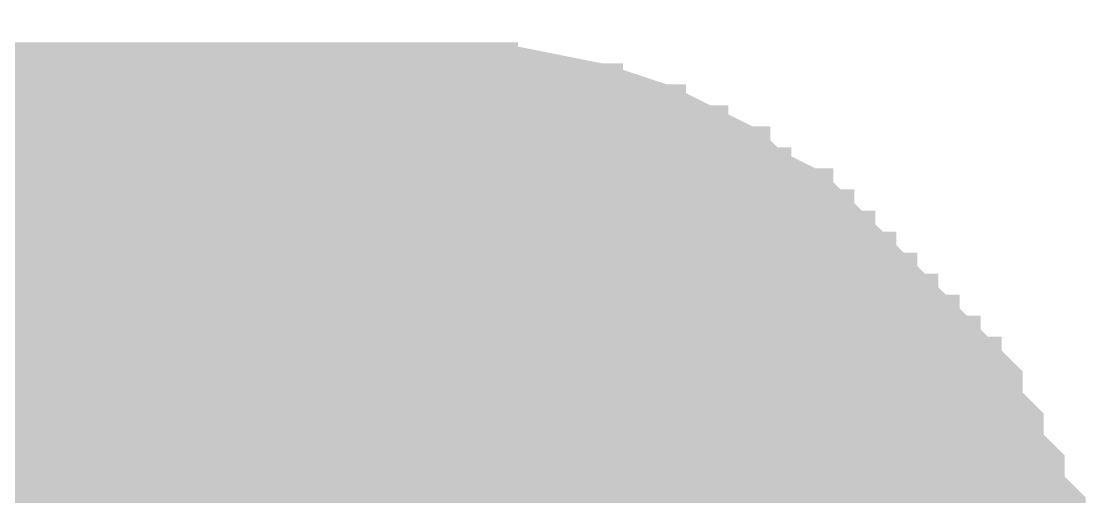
# Model space of a CAD drawing. Extents: x -0.1 to 65.1, y -1.2 to 30.1.
# Drawn here: x 34.791 to 35.369, y 6.774 to 7.033 of the extents above; entities that cross this region are included whole.
import ezdxf

# ---------------------------------------------------------------- set-up
doc = ezdxf.new("R2010")
doc.units = 0
doc.header["$MEASUREMENT"] = 0
doc.layers.get('0').update_dxf_attribs({"linetype": 'CONTINUOUS'})
doc.layers.add('2D_LINE_126', color=7, linetype='CONTINUOUS')

# ---------------------------------------------------------------- blocks, each defined once
blk = doc.blocks.new('SMOOTH_0$0254')
at = {"const_width": 0.0127}
blk.add_lwpolyline([(-0.00635, 0, 1), (0.00635, 0, 1)], format="xyb", close=True, dxfattribs=at)
blk = doc.blocks.new('DRAWING_63')
at = {"layer": '2D_LINE_126', "const_width": 0.0254}
for points in [[(4.43484, -0.74295), (4.43484, -0.73152), (4.43484, -0.72009), (4.43484, -0.70866), (4.43484, -0.69723), (4.43484, -0.6858), (4.43484, -0.67437), (4.43484, -0.66294), (4.43484, -0.65151), (4.43484, -0.64008), (4.43484, -0.62865), (4.43484, -0.61722), (4.43484, -0.60579), (4.43484, -0.59436), (4.43484, -0.58293), (4.43484, -0.5715), (4.43484, -0.56007), (4.43484, -0.54864), (4.43484, -0.53721), (4.43484, -0.52578), (4.43484, -0.51435), (4.43484, -0.50292), (4.43484, -0.49149), (4.43484, -0.48006)], [(4.44627, -0.74295), (4.44627, -0.73152), (4.44627, -0.72009), (4.44627, -0.70866), (4.44627, -0.69723), (4.44627, -0.6858), (4.44627, -0.67437), (4.44627, -0.66294), (4.44627, -0.65151), (4.44627, -0.64008), (4.44627, -0.62865), (4.44627, -0.61722), (4.44627, -0.60579), (4.44627, -0.59436), (4.44627, -0.58293), (4.44627, -0.5715), (4.44627, -0.56007), (4.44627, -0.54864), (4.44627, -0.53721), (4.44627, -0.52578), (4.44627, -0.51435), (4.44627, -0.50292), (4.44627, -0.49149), (4.44627, -0.48006)], [(4.4577, -0.74295), (4.4577, -0.73152), (4.4577, -0.72009), (4.4577, -0.70866), (4.4577, -0.69723), (4.4577, -0.6858), (4.4577, -0.67437), (4.4577, -0.66294), (4.4577, -0.65151), (4.4577, -0.64008), (4.4577, -0.62865), (4.4577, -0.61722), (4.4577, -0.60579), (4.4577, -0.59436), (4.4577, -0.58293), (4.4577, -0.5715), (4.4577, -0.56007), (4.4577, -0.54864), (4.4577, -0.53721), (4.4577, -0.52578), (4.4577, -0.51435), (4.4577, -0.50292), (4.4577, -0.49149), (4.4577, -0.48006)], [(4.46913, -0.74295), (4.46913, -0.73152), (4.46913, -0.72009), (4.46913, -0.70866), (4.46913, -0.69723), (4.46913, -0.6858), (4.46913, -0.67437), (4.46913, -0.66294), (4.46913, -0.65151), (4.46913, -0.64008), (4.46913, -0.62865), (4.46913, -0.61722), (4.46913, -0.60579), (4.46913, -0.59436), (4.46913, -0.58293), (4.46913, -0.5715), (4.46913, -0.56007), (4.46913, -0.54864), (4.46913, -0.53721), (4.46913, -0.52578), (4.46913, -0.51435), (4.46913, -0.50292), (4.46913, -0.49149), (4.46913, -0.48006)], [(4.48056, -0.74295), (4.48056, -0.73152), (4.48056, -0.72009), (4.48056, -0.70866), (4.48056, -0.69723), (4.48056, -0.6858), (4.48056, -0.67437), (4.48056, -0.66294), (4.48056, -0.65151), (4.48056, -0.64008), (4.48056, -0.62865), (4.48056, -0.61722), (4.48056, -0.60579), (4.48056, -0.59436), (4.48056, -0.58293), (4.48056, -0.5715), (4.48056, -0.56007), (4.48056, -0.54864), (4.48056, -0.53721), (4.48056, -0.52578), (4.48056, -0.51435), (4.48056, -0.50292), (4.48056, -0.49149), (4.48056, -0.48006)], [(4.49199, -0.74295), (4.49199, -0.73152), (4.49199, -0.72009), (4.49199, -0.70866), (4.49199, -0.69723), (4.49199, -0.6858), (4.49199, -0.67437), (4.49199, -0.66294), (4.49199, -0.65151), (4.49199, -0.64008), (4.49199, -0.62865), (4.49199, -0.61722), (4.49199, -0.60579), (4.49199, -0.59436), (4.49199, -0.58293), (4.49199, -0.5715), (4.49199, -0.56007), (4.49199, -0.54864), (4.49199, -0.53721), (4.49199, -0.52578), (4.49199, -0.51435), (4.49199, -0.50292), (4.49199, -0.49149), (4.49199, -0.48006)], [(4.50342, -0.74295), (4.50342, -0.73152), (4.50342, -0.72009), (4.50342, -0.70866), (4.50342, -0.69723), (4.50342, -0.6858), (4.50342, -0.67437), (4.50342, -0.66294), (4.50342, -0.65151), (4.50342, -0.64008), (4.50342, -0.62865), (4.50342, -0.61722), (4.50342, -0.60579), (4.50342, -0.59436), (4.50342, -0.58293), (4.50342, -0.5715), (4.50342, -0.56007), (4.50342, -0.54864), (4.50342, -0.53721), (4.50342, -0.52578), (4.50342, -0.51435), (4.50342, -0.50292), (4.50342, -0.49149), (4.50342, -0.48006)], [(4.51485, -0.74295), (4.51485, -0.73152), (4.51485, -0.72009), (4.51485, -0.70866), (4.51485, -0.69723), (4.51485, -0.6858), (4.51485, -0.67437), (4.51485, -0.66294), (4.51485, -0.65151), (4.51485, -0.64008), (4.51485, -0.62865), (4.51485, -0.61722), (4.51485, -0.60579), (4.51485, -0.59436), (4.51485, -0.58293), (4.51485, -0.5715), (4.51485, -0.56007), (4.51485, -0.54864), (4.51485, -0.53721), (4.51485, -0.52578), (4.51485, -0.51435), (4.51485, -0.50292), (4.51485, -0.49149), (4.51485, -0.48006)], [(4.52628, -0.74295), (4.52628, -0.73152), (4.52628, -0.72009), (4.52628, -0.70866), (4.52628, -0.69723), (4.52628, -0.6858), (4.52628, -0.67437), (4.52628, -0.66294), (4.52628, -0.65151), (4.52628, -0.64008), (4.52628, -0.62865), (4.52628, -0.61722), (4.52628, -0.60579), (4.52628, -0.59436), (4.52628, -0.58293), (4.52628, -0.5715), (4.52628, -0.56007), (4.52628, -0.54864), (4.52628, -0.53721), (4.52628, -0.52578), (4.52628, -0.51435), (4.52628, -0.50292), (4.52628, -0.49149), (4.52628, -0.48006)], [(4.53771, -0.74295), (4.53771, -0.73152), (4.53771, -0.72009), (4.53771, -0.70866), (4.53771, -0.69723), (4.53771, -0.6858), (4.53771, -0.67437), (4.53771, -0.66294), (4.53771, -0.65151), (4.53771, -0.64008), (4.53771, -0.62865), (4.53771, -0.61722), (4.53771, -0.60579), (4.53771, -0.59436), (4.53771, -0.58293), (4.53771, -0.5715), (4.53771, -0.56007), (4.53771, -0.54864), (4.53771, -0.53721), (4.53771, -0.52578), (4.53771, -0.51435), (4.53771, -0.50292), (4.53771, -0.49149), (4.53771, -0.48006)], [(4.54914, -0.74295), (4.54914, -0.73152), (4.54914, -0.72009), (4.54914, -0.70866), (4.54914, -0.69723), (4.54914, -0.6858), (4.54914, -0.67437), (4.54914, -0.66294), (4.54914, -0.65151), (4.54914, -0.64008), (4.54914, -0.62865), (4.54914, -0.61722), (4.54914, -0.60579), (4.54914, -0.59436), (4.54914, -0.58293), (4.54914, -0.5715), (4.54914, -0.56007), (4.54914, -0.54864), (4.54914, -0.53721), (4.54914, -0.52578), (4.54914, -0.51435), (4.54914, -0.50292), (4.54914, -0.49149), (4.54914, -0.48006)], [(4.56057, -0.74295), (4.56057, -0.73152), (4.56057, -0.72009), (4.56057, -0.70866), (4.56057, -0.69723), (4.56057, -0.6858), (4.56057, -0.67437), (4.56057, -0.66294), (4.56057, -0.65151), (4.56057, -0.64008), (4.56057, -0.62865), (4.56057, -0.61722), (4.56057, -0.60579), (4.56057, -0.59436), (4.56057, -0.58293), (4.56057, -0.5715), (4.56057, -0.56007), (4.56057, -0.54864), (4.56057, -0.53721), (4.56057, -0.52578), (4.56057, -0.51435), (4.56057, -0.50292), (4.56057, -0.49149), (4.56057, -0.48006)], [(4.572, -0.74295), (4.572, -0.73152), (4.572, -0.72009), (4.572, -0.70866), (4.572, -0.69723), (4.572, -0.6858), (4.572, -0.67437), (4.572, -0.66294), (4.572, -0.65151), (4.572, -0.64008), (4.572, -0.62865), (4.572, -0.61722), (4.572, -0.60579), (4.572, -0.59436), (4.572, -0.58293), (4.572, -0.5715), (4.572, -0.56007), (4.572, -0.54864), (4.572, -0.53721), (4.572, -0.52578), (4.572, -0.51435), (4.572, -0.50292), (4.572, -0.49149), (4.572, -0.48006)], [(4.58343, -0.74295), (4.58343, -0.73152), (4.58343, -0.72009), (4.58343, -0.70866), (4.58343, -0.69723), (4.58343, -0.6858), (4.58343, -0.67437), (4.58343, -0.66294), (4.58343, -0.65151), (4.58343, -0.64008), (4.58343, -0.62865), (4.58343, -0.61722), (4.58343, -0.60579), (4.58343, -0.59436), (4.58343, -0.58293), (4.58343, -0.5715), (4.58343, -0.56007), (4.58343, -0.54864), (4.58343, -0.53721), (4.58343, -0.52578), (4.58343, -0.51435), (4.58343, -0.50292), (4.58343, -0.49149), (4.58343, -0.48006)], [(4.59486, -0.74295), (4.59486, -0.73152), (4.59486, -0.72009), (4.59486, -0.70866), (4.59486, -0.69723), (4.59486, -0.6858), (4.59486, -0.67437), (4.59486, -0.66294), (4.59486, -0.65151), (4.59486, -0.64008), (4.59486, -0.62865), (4.59486, -0.61722), (4.59486, -0.60579), (4.59486, -0.59436), (4.59486, -0.58293), (4.59486, -0.5715), (4.59486, -0.56007), (4.59486, -0.54864), (4.59486, -0.53721), (4.59486, -0.52578), (4.59486, -0.51435), (4.59486, -0.50292), (4.59486, -0.49149), (4.59486, -0.48006)], [(4.60629, -0.74295), (4.60629, -0.73152), (4.60629, -0.72009), (4.60629, -0.70866), (4.60629, -0.69723), (4.60629, -0.6858), (4.60629, -0.67437), (4.60629, -0.66294), (4.60629, -0.65151), (4.60629, -0.64008), (4.60629, -0.62865), (4.60629, -0.61722), (4.60629, -0.60579), (4.60629, -0.59436), (4.60629, -0.58293), (4.60629, -0.5715), (4.60629, -0.56007), (4.60629, -0.54864), (4.60629, -0.53721), (4.60629, -0.52578), (4.60629, -0.51435), (4.60629, -0.50292), (4.60629, -0.49149), (4.60629, -0.48006)], [(4.61772, -0.74295), (4.61772, -0.73152), (4.61772, -0.72009), (4.61772, -0.70866), (4.61772, -0.69723), (4.61772, -0.6858), (4.61772, -0.67437), (4.61772, -0.66294), (4.61772, -0.65151), (4.61772, -0.64008), (4.61772, -0.62865), (4.61772, -0.61722), (4.61772, -0.60579), (4.61772, -0.59436), (4.61772, -0.58293), (4.61772, -0.5715), (4.61772, -0.56007), (4.61772, -0.54864), (4.61772, -0.53721), (4.61772, -0.52578), (4.61772, -0.51435), (4.61772, -0.50292), (4.61772, -0.49149), (4.61772, -0.48006)], [(4.62915, -0.74295), (4.62915, -0.73152), (4.62915, -0.72009), (4.62915, -0.70866), (4.62915, -0.69723), (4.62915, -0.6858), (4.62915, -0.67437), (4.62915, -0.66294), (4.62915, -0.65151), (4.62915, -0.64008), (4.62915, -0.62865), (4.62915, -0.61722), (4.62915, -0.60579), (4.62915, -0.59436), (4.62915, -0.58293), (4.62915, -0.5715), (4.62915, -0.56007), (4.62915, -0.54864), (4.62915, -0.53721), (4.62915, -0.52578), (4.62915, -0.51435), (4.62915, -0.50292), (4.62915, -0.49149), (4.62915, -0.48006)], [(4.64058, -0.74295), (4.64058, -0.73152), (4.64058, -0.72009), (4.64058, -0.70866), (4.64058, -0.69723), (4.64058, -0.6858), (4.64058, -0.67437), (4.64058, -0.66294), (4.64058, -0.65151), (4.64058, -0.64008), (4.64058, -0.62865), (4.64058, -0.61722), (4.64058, -0.60579), (4.64058, -0.59436), (4.64058, -0.58293), (4.64058, -0.5715), (4.64058, -0.56007), (4.64058, -0.54864), (4.64058, -0.53721), (4.64058, -0.52578), (4.64058, -0.51435), (4.64058, -0.50292), (4.64058, -0.49149), (4.64058, -0.48006)], [(4.65201, -0.74295), (4.65201, -0.73152), (4.65201, -0.72009), (4.65201, -0.70866), (4.65201, -0.69723), (4.65201, -0.6858), (4.65201, -0.67437), (4.65201, -0.66294), (4.65201, -0.65151), (4.65201, -0.64008), (4.65201, -0.62865), (4.65201, -0.61722), (4.65201, -0.60579), (4.65201, -0.59436), (4.65201, -0.58293), (4.65201, -0.5715), (4.65201, -0.56007), (4.65201, -0.54864), (4.65201, -0.53721), (4.65201, -0.52578), (4.65201, -0.51435), (4.65201, -0.50292), (4.65201, -0.49149), (4.65201, -0.48006)], [(4.66344, -0.74295), (4.66344, -0.73152), (4.66344, -0.72009), (4.66344, -0.70866), (4.66344, -0.69723), (4.66344, -0.6858), (4.66344, -0.67437), (4.66344, -0.66294), (4.66344, -0.65151), (4.66344, -0.64008), (4.66344, -0.62865), (4.66344, -0.61722), (4.66344, -0.60579), (4.66344, -0.59436), (4.66344, -0.58293), (4.66344, -0.5715), (4.66344, -0.56007), (4.66344, -0.54864), (4.66344, -0.53721), (4.66344, -0.52578), (4.66344, -0.51435), (4.66344, -0.50292), (4.66344, -0.49149), (4.66344, -0.48006)], [(4.67487, -0.74295), (4.67487, -0.73152), (4.67487, -0.72009), (4.67487, -0.70866), (4.67487, -0.69723), (4.67487, -0.6858), (4.67487, -0.67437), (4.67487, -0.66294), (4.67487, -0.65151), (4.67487, -0.64008), (4.67487, -0.62865), (4.67487, -0.61722), (4.67487, -0.60579), (4.67487, -0.59436), (4.67487, -0.58293), (4.67487, -0.5715), (4.67487, -0.56007), (4.67487, -0.54864), (4.67487, -0.53721), (4.67487, -0.52578), (4.67487, -0.51435), (4.67487, -0.50292), (4.67487, -0.49149), (4.67487, -0.48006)], [(4.6863, -0.74295), (4.6863, -0.73152), (4.6863, -0.72009), (4.6863, -0.70866), (4.6863, -0.69723), (4.6863, -0.6858), (4.6863, -0.67437), (4.6863, -0.66294), (4.6863, -0.65151), (4.6863, -0.64008), (4.6863, -0.62865), (4.6863, -0.61722), (4.6863, -0.60579), (4.6863, -0.59436), (4.6863, -0.58293), (4.6863, -0.5715), (4.6863, -0.56007), (4.6863, -0.54864), (4.6863, -0.53721), (4.6863, -0.52578), (4.6863, -0.51435), (4.6863, -0.50292), (4.6863, -0.49149), (4.6863, -0.48006)], [(4.98348, -0.74295), (4.98348, -0.73152), (4.98348, -0.72009), (4.98348, -0.70866), (4.98348, -0.69723), (4.98348, -0.6858), (4.97205, -0.67437), (4.97205, -0.66294), (4.96062, -0.65151), (4.94919, -0.64008), (4.93776, -0.62865), (4.92633, -0.61722), (4.9149, -0.60579), (4.90347, -0.59436), (4.89204, -0.58293), (4.88061, -0.5715), (4.86918, -0.56007), (4.84632, -0.54864), (4.83489, -0.53721), (4.81203, -0.52578), (4.78917, -0.51435), (4.75488, -0.50292), (4.69773, -0.49149), (3.48615, -0.49149)], [(4.74345, -0.74295), (4.74345, -0.73152), (4.74345, -0.72009), (4.74345, -0.70866), (4.74345, -0.69723), (4.74345, -0.6858), (4.74345, -0.67437), (4.74345, -0.66294), (4.74345, -0.65151), (4.74345, -0.64008), (4.74345, -0.62865), (4.74345, -0.61722), (4.74345, -0.60579), (4.74345, -0.59436), (4.74345, -0.58293), (4.74345, -0.5715), (4.74345, -0.56007), (4.74345, -0.54864), (4.74345, -0.53721), (4.74345, -0.52578), (4.74345, -0.51435), (4.74345, -0.50292), (4.74345, -0.49149)], [(4.9149, -0.74295), (4.9149, -0.73152), (4.9149, -0.72009), (4.9149, -0.70866), (4.9149, -0.69723), (4.9149, -0.6858), (4.9149, -0.67437), (4.9149, -0.66294), (4.9149, -0.65151), (4.9149, -0.64008), (4.9149, -0.62865), (4.9149, -0.61722), (4.9149, -0.60579), (4.90347, -0.60579), (4.90347, -0.59436), (4.89204, -0.59436), (4.89204, -0.58293), (4.88061, -0.58293), (4.88061, -0.5715), (4.86918, -0.5715), (4.86918, -0.56007), (4.85775, -0.56007), (4.84632, -0.56007), (4.84632, -0.54864), (4.83489, -0.54864), (4.83489, -0.53721), (4.82346, -0.53721), (4.81203, -0.53721), (4.81203, -0.52578), (4.8006, -0.52578), (4.78917, -0.52578), (4.78917, -0.51435), (4.77774, -0.51435), (4.76631, -0.51435), (4.75488, -0.51435), (4.75488, -0.50292), (4.74345, -0.50292), (4.73202, -0.50292), (4.72059, -0.50292), (4.70916, -0.50292), (4.69773, -0.50292), (4.69773, -0.49149), (4.6863, -0.49149), (4.67487, -0.49149), (4.66344, -0.49149), (4.65201, -0.49149), (4.64058, -0.49149), (4.62915, -0.49149), (4.61772, -0.49149), (4.60629, -0.49149), (4.59486, -0.49149), (4.58343, -0.49149), (4.572, -0.49149), (4.56057, -0.49149), (4.54914, -0.49149), (4.53771, -0.49149), (4.52628, -0.49149), (4.51485, -0.49149), (4.50342, -0.49149), (4.49199, -0.49149), (4.48056, -0.49149), (4.46913, -0.49149), (4.4577, -0.49149), (4.44627, -0.49149), (4.43484, -0.49149), (4.42341, -0.49149)], [(4.70916, -0.74295), (4.70916, -0.73152), (4.70916, -0.72009), (4.70916, -0.70866), (4.70916, -0.69723), (4.70916, -0.6858), (4.70916, -0.67437), (4.70916, -0.66294), (4.70916, -0.65151), (4.70916, -0.64008), (4.70916, -0.62865), (4.70916, -0.61722), (4.70916, -0.60579), (4.70916, -0.59436), (4.70916, -0.58293), (4.70916, -0.5715), (4.70916, -0.56007), (4.70916, -0.54864), (4.70916, -0.53721), (4.70916, -0.52578), (4.70916, -0.51435), (4.70916, -0.50292), (4.70916, -0.49149)], [(4.72059, -0.74295), (4.72059, -0.73152), (4.72059, -0.72009), (4.72059, -0.70866), (4.72059, -0.69723), (4.72059, -0.6858), (4.72059, -0.67437), (4.72059, -0.66294), (4.72059, -0.65151), (4.72059, -0.64008), (4.72059, -0.62865), (4.72059, -0.61722), (4.72059, -0.60579), (4.72059, -0.59436), (4.72059, -0.58293), (4.72059, -0.5715), (4.72059, -0.56007), (4.72059, -0.54864), (4.72059, -0.53721), (4.72059, -0.52578), (4.72059, -0.51435), (4.72059, -0.50292), (4.72059, -0.49149)], [(4.73202, -0.74295), (4.73202, -0.73152), (4.73202, -0.72009), (4.73202, -0.70866), (4.73202, -0.69723), (4.73202, -0.6858), (4.73202, -0.67437), (4.73202, -0.66294), (4.73202, -0.65151), (4.73202, -0.64008), (4.73202, -0.62865), (4.73202, -0.61722), (4.73202, -0.60579), (4.73202, -0.59436), (4.73202, -0.58293), (4.73202, -0.5715), (4.73202, -0.56007), (4.73202, -0.54864), (4.73202, -0.53721), (4.73202, -0.52578), (4.73202, -0.51435), (4.73202, -0.50292), (4.73202, -0.49149)], [(4.42341, -0.50292), (4.43484, -0.50292), (4.44627, -0.50292), (4.4577, -0.50292), (4.46913, -0.50292), (4.48056, -0.50292), (4.49199, -0.50292), (4.50342, -0.50292), (4.51485, -0.50292), (4.52628, -0.50292), (4.53771, -0.50292), (4.54914, -0.50292), (4.56057, -0.50292), (4.572, -0.50292), (4.58343, -0.50292), (4.59486, -0.50292), (4.60629, -0.50292), (4.61772, -0.50292), (4.62915, -0.50292), (4.64058, -0.50292), (4.65201, -0.50292), (4.66344, -0.50292), (4.67487, -0.50292), (4.6863, -0.50292), (4.69773, -0.50292), (4.69773, -0.51435), (4.70916, -0.51435), (4.72059, -0.51435), (4.73202, -0.51435), (4.74345, -0.51435), (4.75488, -0.51435), (4.75488, -0.52578), (4.76631, -0.52578), (4.77774, -0.52578), (4.78917, -0.52578), (4.78917, -0.53721), (4.8006, -0.53721), (4.81203, -0.53721), (4.81203, -0.54864), (4.82346, -0.54864), (4.83489, -0.54864), (4.83489, -0.56007), (4.84632, -0.56007), (4.84632, -0.5715), (4.85775, -0.5715), (4.86918, -0.5715), (4.86918, -0.58293), (4.88061, -0.58293), (4.88061, -0.59436), (4.89204, -0.59436), (4.89204, -0.60579), (4.90347, -0.60579), (4.90347, -0.61722), (4.9149, -0.61722), (4.92633, -0.61722), (4.92633, -0.62865), (4.93776, -0.62865), (4.93776, -0.64008), (4.94919, -0.64008), (4.94919, -0.65151), (4.96062, -0.65151), (4.96062, -0.66294), (4.97205, -0.66294)], [(4.77774, -0.74295), (4.77774, -0.73152), (4.77774, -0.72009), (4.77774, -0.70866), (4.77774, -0.69723), (4.77774, -0.6858), (4.77774, -0.67437), (4.77774, -0.66294), (4.77774, -0.65151), (4.77774, -0.64008), (4.77774, -0.62865), (4.77774, -0.61722), (4.77774, -0.60579), (4.77774, -0.59436), (4.77774, -0.58293), (4.77774, -0.5715), (4.77774, -0.56007), (4.77774, -0.54864), (4.77774, -0.53721), (4.77774, -0.52578), (4.77774, -0.51435), (4.77774, -0.50292)], [(4.76631, -0.74295), (4.76631, -0.73152), (4.76631, -0.72009), (4.76631, -0.70866), (4.76631, -0.69723), (4.76631, -0.6858), (4.76631, -0.67437), (4.76631, -0.66294), (4.76631, -0.65151), (4.76631, -0.64008), (4.76631, -0.62865), (4.76631, -0.61722), (4.76631, -0.60579), (4.76631, -0.59436), (4.76631, -0.58293), (4.76631, -0.5715), (4.76631, -0.56007), (4.76631, -0.54864), (4.76631, -0.53721), (4.76631, -0.52578), (4.76631, -0.51435), (4.76631, -0.50292)], [(4.97205, -0.74295), (4.97205, -0.73152), (4.97205, -0.72009), (4.97205, -0.70866), (4.97205, -0.69723), (4.97205, -0.6858), (4.97205, -0.67437), (4.96062, -0.67437), (4.96062, -0.66294), (4.94919, -0.66294), (4.94919, -0.65151), (4.93776, -0.65151), (4.93776, -0.64008), (4.92633, -0.64008), (4.92633, -0.62865), (4.9149, -0.62865), (4.90347, -0.62865), (4.90347, -0.61722), (4.89204, -0.61722), (4.89204, -0.60579), (4.88061, -0.60579), (4.88061, -0.59436), (4.86918, -0.59436), (4.86918, -0.58293), (4.85775, -0.58293), (4.84632, -0.58293), (4.84632, -0.5715), (4.83489, -0.5715), (4.83489, -0.56007), (4.82346, -0.56007), (4.81203, -0.56007), (4.81203, -0.54864), (4.8006, -0.54864), (4.78917, -0.54864), (4.78917, -0.53721), (4.77774, -0.53721), (4.76631, -0.53721), (4.75488, -0.53721), (4.75488, -0.52578), (4.74345, -0.52578), (4.73202, -0.52578), (4.72059, -0.52578), (4.70916, -0.52578), (4.69773, -0.52578), (4.69773, -0.51435), (4.6863, -0.51435), (4.67487, -0.51435), (4.66344, -0.51435), (4.65201, -0.51435), (4.64058, -0.51435), (4.62915, -0.51435), (4.61772, -0.51435), (4.60629, -0.51435), (4.59486, -0.51435), (4.58343, -0.51435), (4.572, -0.51435), (4.56057, -0.51435), (4.54914, -0.51435), (4.53771, -0.51435), (4.52628, -0.51435), (4.51485, -0.51435), (4.50342, -0.51435), (4.49199, -0.51435), (4.48056, -0.51435), (4.46913, -0.51435), (4.4577, -0.51435), (4.44627, -0.51435), (4.43484, -0.51435), (4.42341, -0.51435)], [(4.8006, -0.74295), (4.8006, -0.73152), (4.8006, -0.72009), (4.8006, -0.70866), (4.8006, -0.69723), (4.8006, -0.6858), (4.8006, -0.67437), (4.8006, -0.66294), (4.8006, -0.65151), (4.8006, -0.64008), (4.8006, -0.62865), (4.8006, -0.61722), (4.8006, -0.60579), (4.8006, -0.59436), (4.8006, -0.58293), (4.8006, -0.5715), (4.8006, -0.56007), (4.8006, -0.54864), (4.8006, -0.53721), (4.8006, -0.52578), (4.8006, -0.51435)], [(4.42341, -0.52578), (4.43484, -0.52578), (4.44627, -0.52578), (4.4577, -0.52578), (4.46913, -0.52578), (4.48056, -0.52578), (4.49199, -0.52578), (4.50342, -0.52578), (4.51485, -0.52578), (4.52628, -0.52578), (4.53771, -0.52578), (4.54914, -0.52578), (4.56057, -0.52578), (4.572, -0.52578), (4.58343, -0.52578), (4.59486, -0.52578), (4.60629, -0.52578), (4.61772, -0.52578), (4.62915, -0.52578), (4.64058, -0.52578), (4.65201, -0.52578), (4.66344, -0.52578), (4.67487, -0.52578), (4.6863, -0.52578), (4.69773, -0.52578), (4.69773, -0.53721), (4.70916, -0.53721), (4.72059, -0.53721), (4.73202, -0.53721), (4.74345, -0.53721), (4.75488, -0.53721), (4.75488, -0.54864), (4.76631, -0.54864), (4.77774, -0.54864), (4.78917, -0.54864), (4.78917, -0.56007), (4.8006, -0.56007), (4.81203, -0.56007), (4.81203, -0.5715), (4.82346, -0.5715), (4.83489, -0.5715), (4.83489, -0.58293), (4.84632, -0.58293), (4.84632, -0.59436), (4.85775, -0.59436), (4.86918, -0.59436), (4.86918, -0.60579), (4.88061, -0.60579), (4.88061, -0.61722), (4.89204, -0.61722), (4.89204, -0.62865), (4.90347, -0.62865), (4.90347, -0.64008), (4.9149, -0.64008), (4.92633, -0.64008), (4.92633, -0.65151), (4.93776, -0.65151), (4.93776, -0.66294), (4.94919, -0.66294), (4.94919, -0.67437), (4.96062, -0.67437), (4.96062, -0.6858), (4.97205, -0.6858), (4.98348, -0.6858)], [(4.82346, -0.74295), (4.82346, -0.73152), (4.82346, -0.72009), (4.82346, -0.70866), (4.82346, -0.69723), (4.82346, -0.6858), (4.82346, -0.67437), (4.82346, -0.66294), (4.82346, -0.65151), (4.82346, -0.64008), (4.82346, -0.62865), (4.82346, -0.61722), (4.82346, -0.60579), (4.82346, -0.59436), (4.82346, -0.58293), (4.82346, -0.5715), (4.82346, -0.56007), (4.82346, -0.54864), (4.82346, -0.53721), (4.82346, -0.52578)], [(5.00634, -0.74295), (5.00634, -0.73152), (4.99491, -0.72009), (4.99491, -0.70866), (4.98348, -0.69723), (4.97205, -0.69723), (4.96062, -0.69723), (4.96062, -0.6858), (4.94919, -0.6858), (4.94919, -0.67437), (4.93776, -0.67437), (4.93776, -0.66294), (4.92633, -0.66294), (4.92633, -0.65151), (4.9149, -0.65151), (4.90347, -0.65151), (4.90347, -0.64008), (4.89204, -0.64008), (4.89204, -0.62865), (4.88061, -0.62865), (4.88061, -0.61722), (4.86918, -0.61722), (4.86918, -0.60579), (4.85775, -0.60579), (4.84632, -0.60579), (4.84632, -0.59436), (4.83489, -0.59436), (4.83489, -0.58293), (4.82346, -0.58293), (4.81203, -0.58293), (4.81203, -0.5715), (4.8006, -0.5715), (4.78917, -0.5715), (4.78917, -0.56007), (4.77774, -0.56007), (4.76631, -0.56007), (4.75488, -0.56007), (4.75488, -0.54864), (4.74345, -0.54864), (4.73202, -0.54864), (4.72059, -0.54864), (4.70916, -0.54864), (4.69773, -0.54864), (4.69773, -0.53721), (4.6863, -0.53721), (4.67487, -0.53721), (4.66344, -0.53721), (4.65201, -0.53721), (4.64058, -0.53721), (4.62915, -0.53721), (4.61772, -0.53721), (4.60629, -0.53721), (4.59486, -0.53721), (4.58343, -0.53721), (4.572, -0.53721), (4.56057, -0.53721), (4.54914, -0.53721), (4.53771, -0.53721), (4.52628, -0.53721), (4.51485, -0.53721), (4.50342, -0.53721), (4.49199, -0.53721), (4.48056, -0.53721), (4.46913, -0.53721), (4.4577, -0.53721), (4.44627, -0.53721), (4.43484, -0.53721), (4.42341, -0.53721)], [(4.99491, -0.70866), (4.98348, -0.70866), (4.97205, -0.70866), (4.96062, -0.70866), (4.96062, -0.69723), (4.94919, -0.69723), (4.94919, -0.6858), (4.93776, -0.6858), (4.93776, -0.67437), (4.92633, -0.67437), (4.92633, -0.66294), (4.9149, -0.66294), (4.90347, -0.66294), (4.90347, -0.65151), (4.89204, -0.65151), (4.89204, -0.64008), (4.88061, -0.64008), (4.88061, -0.62865), (4.86918, -0.62865), (4.86918, -0.61722), (4.85775, -0.61722), (4.84632, -0.61722), (4.84632, -0.60579), (4.83489, -0.60579), (4.83489, -0.59436), (4.82346, -0.59436), (4.81203, -0.59436), (4.81203, -0.58293), (4.8006, -0.58293), (4.78917, -0.58293), (4.78917, -0.5715), (4.77774, -0.5715), (4.76631, -0.5715), (4.75488, -0.5715), (4.75488, -0.56007), (4.74345, -0.56007), (4.73202, -0.56007), (4.72059, -0.56007), (4.70916, -0.56007), (4.69773, -0.56007), (4.69773, -0.54864), (4.6863, -0.54864), (4.67487, -0.54864), (4.66344, -0.54864), (4.65201, -0.54864), (4.64058, -0.54864), (4.62915, -0.54864), (4.61772, -0.54864), (4.60629, -0.54864), (4.59486, -0.54864), (4.58343, -0.54864), (4.572, -0.54864), (4.56057, -0.54864), (4.54914, -0.54864), (4.53771, -0.54864), (4.52628, -0.54864), (4.51485, -0.54864), (4.50342, -0.54864), (4.49199, -0.54864), (4.48056, -0.54864), (4.46913, -0.54864), (4.4577, -0.54864), (4.44627, -0.54864), (4.43484, -0.54864), (4.42341, -0.54864)], [(4.85775, -0.74295), (4.85775, -0.73152), (4.85775, -0.72009), (4.85775, -0.70866), (4.85775, -0.69723), (4.85775, -0.6858), (4.85775, -0.67437), (4.85775, -0.66294), (4.85775, -0.65151), (4.85775, -0.64008), (4.85775, -0.62865), (4.85775, -0.61722), (4.85775, -0.60579), (4.85775, -0.59436), (4.85775, -0.58293), (4.85775, -0.5715), (4.85775, -0.56007), (4.85775, -0.54864)], [(4.42341, -0.56007), (4.43484, -0.56007), (4.44627, -0.56007), (4.4577, -0.56007), (4.46913, -0.56007), (4.48056, -0.56007), (4.49199, -0.56007), (4.50342, -0.56007), (4.51485, -0.56007), (4.52628, -0.56007), (4.53771, -0.56007), (4.54914, -0.56007), (4.56057, -0.56007), (4.572, -0.56007), (4.58343, -0.56007), (4.59486, -0.56007), (4.60629, -0.56007), (4.61772, -0.56007), (4.62915, -0.56007), (4.64058, -0.56007), (4.65201, -0.56007), (4.66344, -0.56007), (4.67487, -0.56007), (4.6863, -0.56007), (4.69773, -0.56007), (4.69773, -0.5715), (4.70916, -0.5715), (4.72059, -0.5715), (4.73202, -0.5715), (4.74345, -0.5715), (4.75488, -0.5715), (4.75488, -0.58293), (4.76631, -0.58293), (4.77774, -0.58293), (4.78917, -0.58293), (4.78917, -0.59436), (4.8006, -0.59436), (4.81203, -0.59436), (4.81203, -0.60579), (4.82346, -0.60579), (4.83489, -0.60579), (4.83489, -0.61722), (4.84632, -0.61722), (4.84632, -0.62865), (4.85775, -0.62865), (4.86918, -0.62865), (4.86918, -0.64008), (4.88061, -0.64008), (4.88061, -0.65151), (4.89204, -0.65151), (4.89204, -0.66294), (4.90347, -0.66294), (4.90347, -0.67437), (4.9149, -0.67437), (4.92633, -0.67437), (4.92633, -0.6858), (4.93776, -0.6858), (4.93776, -0.69723), (4.94919, -0.69723), (4.94919, -0.70866), (4.96062, -0.70866), (4.96062, -0.72009), (4.97205, -0.72009), (4.98348, -0.72009), (4.99491, -0.72009), (4.99491, -0.73152), (5.00634, -0.73152)], [(4.42341, -0.5715), (4.43484, -0.5715), (4.44627, -0.5715), (4.4577, -0.5715), (4.46913, -0.5715), (4.48056, -0.5715), (4.49199, -0.5715), (4.50342, -0.5715), (4.51485, -0.5715), (4.52628, -0.5715), (4.53771, -0.5715), (4.54914, -0.5715), (4.56057, -0.5715), (4.572, -0.5715), (4.58343, -0.5715), (4.59486, -0.5715), (4.60629, -0.5715), (4.61772, -0.5715), (4.62915, -0.5715), (4.64058, -0.5715), (4.65201, -0.5715), (4.66344, -0.5715), (4.67487, -0.5715), (4.6863, -0.5715), (4.69773, -0.5715), (4.69773, -0.58293), (4.70916, -0.58293), (4.72059, -0.58293), (4.73202, -0.58293), (4.74345, -0.58293), (4.75488, -0.58293), (4.75488, -0.59436), (4.76631, -0.59436), (4.77774, -0.59436), (4.78917, -0.59436), (4.78917, -0.60579), (4.8006, -0.60579), (4.81203, -0.60579), (4.81203, -0.61722), (4.82346, -0.61722), (4.83489, -0.61722), (4.83489, -0.62865), (4.84632, -0.62865), (4.84632, -0.64008), (4.85775, -0.64008), (4.86918, -0.64008), (4.86918, -0.65151), (4.88061, -0.65151), (4.88061, -0.66294), (4.89204, -0.66294), (4.89204, -0.67437), (4.90347, -0.67437), (4.90347, -0.6858), (4.9149, -0.6858), (4.92633, -0.6858), (4.92633, -0.69723), (4.93776, -0.69723), (4.93776, -0.70866), (4.94919, -0.70866), (4.94919, -0.72009), (4.96062, -0.72009), (4.96062, -0.73152), (4.97205, -0.73152), (4.98348, -0.73152), (4.99491, -0.73152), (4.99491, -0.74295)], [(4.96062, -0.74295), (4.96062, -0.73152), (4.94919, -0.73152), (4.94919, -0.72009), (4.93776, -0.72009), (4.93776, -0.70866), (4.92633, -0.70866), (4.92633, -0.69723), (4.9149, -0.69723), (4.90347, -0.69723), (4.90347, -0.6858), (4.89204, -0.6858), (4.89204, -0.67437), (4.88061, -0.67437), (4.88061, -0.66294), (4.86918, -0.66294), (4.86918, -0.65151), (4.85775, -0.65151), (4.84632, -0.65151), (4.84632, -0.64008), (4.83489, -0.64008), (4.83489, -0.62865), (4.82346, -0.62865), (4.81203, -0.62865), (4.81203, -0.61722), (4.8006, -0.61722), (4.78917, -0.61722), (4.78917, -0.60579), (4.77774, -0.60579), (4.76631, -0.60579), (4.75488, -0.60579), (4.75488, -0.59436), (4.74345, -0.59436), (4.73202, -0.59436), (4.72059, -0.59436), (4.70916, -0.59436), (4.69773, -0.59436), (4.69773, -0.58293), (4.6863, -0.58293), (4.67487, -0.58293), (4.66344, -0.58293), (4.65201, -0.58293), (4.64058, -0.58293), (4.62915, -0.58293), (4.61772, -0.58293), (4.60629, -0.58293), (4.59486, -0.58293), (4.58343, -0.58293), (4.572, -0.58293), (4.56057, -0.58293), (4.54914, -0.58293), (4.53771, -0.58293), (4.52628, -0.58293), (4.51485, -0.58293), (4.50342, -0.58293), (4.49199, -0.58293), (4.48056, -0.58293), (4.46913, -0.58293), (4.4577, -0.58293), (4.44627, -0.58293), (4.43484, -0.58293), (4.42341, -0.58293)], [(4.42341, -0.59436), (4.43484, -0.59436), (4.44627, -0.59436), (4.4577, -0.59436), (4.46913, -0.59436), (4.48056, -0.59436), (4.49199, -0.59436), (4.50342, -0.59436), (4.51485, -0.59436), (4.52628, -0.59436), (4.53771, -0.59436), (4.54914, -0.59436), (4.56057, -0.59436), (4.572, -0.59436), (4.58343, -0.59436), (4.59486, -0.59436), (4.60629, -0.59436), (4.61772, -0.59436), (4.62915, -0.59436), (4.64058, -0.59436), (4.65201, -0.59436), (4.66344, -0.59436), (4.67487, -0.59436), (4.6863, -0.59436), (4.69773, -0.59436), (4.69773, -0.60579), (4.70916, -0.60579), (4.72059, -0.60579), (4.73202, -0.60579), (4.74345, -0.60579), (4.75488, -0.60579), (4.75488, -0.61722), (4.76631, -0.61722), (4.77774, -0.61722), (4.78917, -0.61722), (4.78917, -0.62865), (4.8006, -0.62865), (4.81203, -0.62865), (4.81203, -0.64008), (4.82346, -0.64008), (4.83489, -0.64008), (4.83489, -0.65151), (4.84632, -0.65151), (4.84632, -0.66294), (4.85775, -0.66294), (4.86918, -0.66294), (4.86918, -0.67437), (4.88061, -0.67437), (4.88061, -0.6858), (4.89204, -0.6858), (4.89204, -0.69723), (4.90347, -0.69723), (4.90347, -0.70866), (4.9149, -0.70866), (4.92633, -0.70866), (4.92633, -0.72009), (4.93776, -0.72009), (4.93776, -0.73152), (4.94919, -0.73152), (4.94919, -0.74295)], [(4.93776, -0.74295), (4.93776, -0.73152), (4.92633, -0.73152), (4.92633, -0.72009), (4.9149, -0.72009), (4.90347, -0.72009), (4.90347, -0.70866), (4.89204, -0.70866), (4.89204, -0.69723), (4.88061, -0.69723), (4.88061, -0.6858), (4.86918, -0.6858), (4.86918, -0.67437), (4.85775, -0.67437), (4.84632, -0.67437), (4.84632, -0.66294), (4.83489, -0.66294), (4.83489, -0.65151), (4.82346, -0.65151), (4.81203, -0.65151), (4.81203, -0.64008), (4.8006, -0.64008), (4.78917, -0.64008), (4.78917, -0.62865), (4.77774, -0.62865), (4.76631, -0.62865), (4.75488, -0.62865), (4.75488, -0.61722), (4.74345, -0.61722), (4.73202, -0.61722), (4.72059, -0.61722), (4.70916, -0.61722), (4.69773, -0.61722), (4.69773, -0.60579), (4.6863, -0.60579), (4.67487, -0.60579), (4.66344, -0.60579), (4.65201, -0.60579), (4.64058, -0.60579), (4.62915, -0.60579), (4.61772, -0.60579), (4.60629, -0.60579), (4.59486, -0.60579), (4.58343, -0.60579), (4.572, -0.60579), (4.56057, -0.60579), (4.54914, -0.60579), (4.53771, -0.60579), (4.52628, -0.60579), (4.51485, -0.60579), (4.50342, -0.60579), (4.49199, -0.60579), (4.48056, -0.60579), (4.46913, -0.60579), (4.4577, -0.60579), (4.44627, -0.60579), (4.43484, -0.60579), (4.42341, -0.60579)], [(4.92633, -0.74295), (4.92633, -0.73152), (4.9149, -0.73152), (4.90347, -0.73152), (4.90347, -0.72009), (4.89204, -0.72009), (4.89204, -0.70866), (4.88061, -0.70866), (4.88061, -0.69723), (4.86918, -0.69723), (4.86918, -0.6858), (4.85775, -0.6858), (4.84632, -0.6858), (4.84632, -0.67437), (4.83489, -0.67437), (4.83489, -0.66294), (4.82346, -0.66294), (4.81203, -0.66294), (4.81203, -0.65151), (4.8006, -0.65151), (4.78917, -0.65151), (4.78917, -0.64008), (4.77774, -0.64008), (4.76631, -0.64008), (4.75488, -0.64008), (4.75488, -0.62865), (4.74345, -0.62865), (4.73202, -0.62865), (4.72059, -0.62865), (4.70916, -0.62865), (4.69773, -0.62865), (4.69773, -0.61722), (4.6863, -0.61722), (4.67487, -0.61722), (4.66344, -0.61722), (4.65201, -0.61722), (4.64058, -0.61722), (4.62915, -0.61722), (4.61772, -0.61722), (4.60629, -0.61722), (4.59486, -0.61722), (4.58343, -0.61722), (4.572, -0.61722), (4.56057, -0.61722), (4.54914, -0.61722), (4.53771, -0.61722), (4.52628, -0.61722), (4.51485, -0.61722), (4.50342, -0.61722), (4.49199, -0.61722), (4.48056, -0.61722), (4.46913, -0.61722), (4.4577, -0.61722), (4.44627, -0.61722), (4.43484, -0.61722), (4.42341, -0.61722)], [(4.90347, -0.74295), (4.90347, -0.73152), (4.89204, -0.73152), (4.89204, -0.72009), (4.88061, -0.72009), (4.88061, -0.70866), (4.86918, -0.70866), (4.86918, -0.69723), (4.85775, -0.69723), (4.84632, -0.69723), (4.84632, -0.6858), (4.83489, -0.6858), (4.83489, -0.67437), (4.82346, -0.67437), (4.81203, -0.67437), (4.81203, -0.66294), (4.8006, -0.66294), (4.78917, -0.66294), (4.78917, -0.65151), (4.77774, -0.65151), (4.76631, -0.65151), (4.75488, -0.65151), (4.75488, -0.64008), (4.74345, -0.64008), (4.73202, -0.64008), (4.72059, -0.64008), (4.70916, -0.64008), (4.69773, -0.64008), (4.69773, -0.62865), (4.6863, -0.62865), (4.67487, -0.62865), (4.66344, -0.62865), (4.65201, -0.62865), (4.64058, -0.62865), (4.62915, -0.62865), (4.61772, -0.62865), (4.60629, -0.62865), (4.59486, -0.62865), (4.58343, -0.62865), (4.572, -0.62865), (4.56057, -0.62865), (4.54914, -0.62865), (4.53771, -0.62865), (4.52628, -0.62865), (4.51485, -0.62865), (4.50342, -0.62865), (4.49199, -0.62865), (4.48056, -0.62865), (4.46913, -0.62865), (4.4577, -0.62865), (4.44627, -0.62865), (4.43484, -0.62865), (4.42341, -0.62865)], [(4.89204, -0.74295), (4.89204, -0.73152), (4.88061, -0.73152), (4.88061, -0.72009), (4.86918, -0.72009), (4.86918, -0.70866), (4.85775, -0.70866), (4.84632, -0.70866), (4.84632, -0.69723), (4.83489, -0.69723), (4.83489, -0.6858), (4.82346, -0.6858), (4.81203, -0.6858), (4.81203, -0.67437), (4.8006, -0.67437), (4.78917, -0.67437), (4.78917, -0.66294), (4.77774, -0.66294), (4.76631, -0.66294), (4.75488, -0.66294), (4.75488, -0.65151), (4.74345, -0.65151), (4.73202, -0.65151), (4.72059, -0.65151), (4.70916, -0.65151), (4.69773, -0.65151), (4.69773, -0.64008), (4.6863, -0.64008), (4.67487, -0.64008), (4.66344, -0.64008), (4.65201, -0.64008), (4.64058, -0.64008), (4.62915, -0.64008), (4.61772, -0.64008), (4.60629, -0.64008), (4.59486, -0.64008), (4.58343, -0.64008), (4.572, -0.64008), (4.56057, -0.64008), (4.54914, -0.64008), (4.53771, -0.64008), (4.52628, -0.64008), (4.51485, -0.64008), (4.50342, -0.64008), (4.49199, -0.64008), (4.48056, -0.64008), (4.46913, -0.64008), (4.4577, -0.64008), (4.44627, -0.64008), (4.43484, -0.64008), (4.42341, -0.64008)], [(4.42341, -0.65151), (4.43484, -0.65151), (4.44627, -0.65151), (4.4577, -0.65151), (4.46913, -0.65151), (4.48056, -0.65151), (4.49199, -0.65151), (4.50342, -0.65151), (4.51485, -0.65151), (4.52628, -0.65151), (4.53771, -0.65151), (4.54914, -0.65151), (4.56057, -0.65151), (4.572, -0.65151), (4.58343, -0.65151), (4.59486, -0.65151), (4.60629, -0.65151), (4.61772, -0.65151), (4.62915, -0.65151), (4.64058, -0.65151), (4.65201, -0.65151), (4.66344, -0.65151), (4.67487, -0.65151), (4.6863, -0.65151), (4.69773, -0.65151), (4.69773, -0.66294), (4.70916, -0.66294), (4.72059, -0.66294), (4.73202, -0.66294), (4.74345, -0.66294), (4.75488, -0.66294), (4.75488, -0.67437), (4.76631, -0.67437), (4.77774, -0.67437), (4.78917, -0.67437), (4.78917, -0.6858), (4.8006, -0.6858), (4.81203, -0.6858), (4.81203, -0.69723), (4.82346, -0.69723), (4.83489, -0.69723), (4.83489, -0.70866), (4.84632, -0.70866), (4.84632, -0.72009), (4.85775, -0.72009), (4.86918, -0.72009), (4.86918, -0.73152), (4.88061, -0.73152), (4.88061, -0.74295)], [(4.86918, -0.74295), (4.86918, -0.73152), (4.85775, -0.73152), (4.84632, -0.73152), (4.84632, -0.72009), (4.83489, -0.72009), (4.83489, -0.70866), (4.82346, -0.70866), (4.81203, -0.70866), (4.81203, -0.69723), (4.8006, -0.69723), (4.78917, -0.69723), (4.78917, -0.6858), (4.77774, -0.6858), (4.76631, -0.6858), (4.75488, -0.6858), (4.75488, -0.67437), (4.74345, -0.67437), (4.73202, -0.67437), (4.72059, -0.67437), (4.70916, -0.67437), (4.69773, -0.67437), (4.69773, -0.66294), (4.6863, -0.66294), (4.67487, -0.66294), (4.66344, -0.66294), (4.65201, -0.66294), (4.64058, -0.66294), (4.62915, -0.66294), (4.61772, -0.66294), (4.60629, -0.66294), (4.59486, -0.66294), (4.58343, -0.66294), (4.572, -0.66294), (4.56057, -0.66294), (4.54914, -0.66294), (4.53771, -0.66294), (4.52628, -0.66294), (4.51485, -0.66294), (4.50342, -0.66294), (4.49199, -0.66294), (4.48056, -0.66294), (4.46913, -0.66294), (4.4577, -0.66294), (4.44627, -0.66294), (4.43484, -0.66294), (4.42341, -0.66294)], [(4.84632, -0.74295), (4.84632, -0.73152), (4.83489, -0.73152), (4.83489, -0.72009), (4.82346, -0.72009), (4.81203, -0.72009), (4.81203, -0.70866), (4.8006, -0.70866), (4.78917, -0.70866), (4.78917, -0.69723), (4.77774, -0.69723), (4.76631, -0.69723), (4.75488, -0.69723), (4.75488, -0.6858), (4.74345, -0.6858), (4.73202, -0.6858), (4.72059, -0.6858), (4.70916, -0.6858), (4.69773, -0.6858), (4.69773, -0.67437), (4.6863, -0.67437), (4.67487, -0.67437), (4.66344, -0.67437), (4.65201, -0.67437), (4.64058, -0.67437), (4.62915, -0.67437), (4.61772, -0.67437), (4.60629, -0.67437), (4.59486, -0.67437), (4.58343, -0.67437), (4.572, -0.67437), (4.56057, -0.67437), (4.54914, -0.67437), (4.53771, -0.67437), (4.52628, -0.67437), (4.51485, -0.67437), (4.50342, -0.67437), (4.49199, -0.67437), (4.48056, -0.67437), (4.46913, -0.67437), (4.4577, -0.67437), (4.44627, -0.67437), (4.43484, -0.67437), (4.42341, -0.67437)], [(4.83489, -0.74295), (4.83489, -0.73152), (4.82346, -0.73152), (4.81203, -0.73152), (4.81203, -0.72009), (4.8006, -0.72009), (4.78917, -0.72009), (4.78917, -0.70866), (4.77774, -0.70866), (4.76631, -0.70866), (4.75488, -0.70866), (4.75488, -0.69723), (4.74345, -0.69723), (4.73202, -0.69723), (4.72059, -0.69723), (4.70916, -0.69723), (4.69773, -0.69723), (4.69773, -0.6858), (4.6863, -0.6858), (4.67487, -0.6858), (4.66344, -0.6858), (4.65201, -0.6858), (4.64058, -0.6858), (4.62915, -0.6858), (4.61772, -0.6858), (4.60629, -0.6858), (4.59486, -0.6858), (4.58343, -0.6858), (4.572, -0.6858), (4.56057, -0.6858), (4.54914, -0.6858), (4.53771, -0.6858), (4.52628, -0.6858), (4.51485, -0.6858), (4.50342, -0.6858), (4.49199, -0.6858), (4.48056, -0.6858), (4.46913, -0.6858), (4.4577, -0.6858), (4.44627, -0.6858), (4.43484, -0.6858), (4.42341, -0.6858)], [(4.81203, -0.74295), (4.81203, -0.73152), (4.8006, -0.73152), (4.78917, -0.73152), (4.78917, -0.72009), (4.77774, -0.72009), (4.76631, -0.72009), (4.75488, -0.72009), (4.75488, -0.70866), (4.74345, -0.70866), (4.73202, -0.70866), (4.72059, -0.70866), (4.70916, -0.70866), (4.69773, -0.70866), (4.69773, -0.69723), (4.6863, -0.69723), (4.67487, -0.69723), (4.66344, -0.69723), (4.65201, -0.69723), (4.64058, -0.69723), (4.62915, -0.69723), (4.61772, -0.69723), (4.60629, -0.69723), (4.59486, -0.69723), (4.58343, -0.69723), (4.572, -0.69723), (4.56057, -0.69723), (4.54914, -0.69723), (4.53771, -0.69723), (4.52628, -0.69723), (4.51485, -0.69723), (4.50342, -0.69723), (4.49199, -0.69723), (4.48056, -0.69723), (4.46913, -0.69723), (4.4577, -0.69723), (4.44627, -0.69723), (4.43484, -0.69723), (4.42341, -0.69723)], [(4.78917, -0.74295), (4.78917, -0.73152), (4.77774, -0.73152), (4.76631, -0.73152), (4.75488, -0.73152), (4.75488, -0.72009), (4.74345, -0.72009), (4.73202, -0.72009), (4.72059, -0.72009), (4.70916, -0.72009), (4.69773, -0.72009), (4.69773, -0.70866), (4.6863, -0.70866), (4.67487, -0.70866), (4.66344, -0.70866), (4.65201, -0.70866), (4.64058, -0.70866), (4.62915, -0.70866), (4.61772, -0.70866), (4.60629, -0.70866), (4.59486, -0.70866), (4.58343, -0.70866), (4.572, -0.70866), (4.56057, -0.70866), (4.54914, -0.70866), (4.53771, -0.70866), (4.52628, -0.70866), (4.51485, -0.70866), (4.50342, -0.70866), (4.49199, -0.70866), (4.48056, -0.70866), (4.46913, -0.70866), (4.4577, -0.70866), (4.44627, -0.70866), (4.43484, -0.70866), (4.42341, -0.70866)], [(4.42341, -0.72009), (4.43484, -0.72009), (4.44627, -0.72009), (4.4577, -0.72009), (4.46913, -0.72009), (4.48056, -0.72009), (4.49199, -0.72009), (4.50342, -0.72009), (4.51485, -0.72009), (4.52628, -0.72009), (4.53771, -0.72009), (4.54914, -0.72009), (4.56057, -0.72009), (4.572, -0.72009), (4.58343, -0.72009), (4.59486, -0.72009), (4.60629, -0.72009), (4.61772, -0.72009), (4.62915, -0.72009), (4.64058, -0.72009), (4.65201, -0.72009), (4.66344, -0.72009), (4.67487, -0.72009), (4.6863, -0.72009), (4.69773, -0.72009), (4.69773, -0.73152), (4.70916, -0.73152), (4.72059, -0.73152), (4.73202, -0.73152), (4.74345, -0.73152), (4.75488, -0.73152), (4.75488, -0.74295)], [(4.69773, -0.74295), (4.69773, -0.73152), (4.6863, -0.73152), (4.67487, -0.73152), (4.66344, -0.73152), (4.65201, -0.73152), (4.64058, -0.73152), (4.62915, -0.73152), (4.61772, -0.73152), (4.60629, -0.73152), (4.59486, -0.73152), (4.58343, -0.73152), (4.572, -0.73152), (4.56057, -0.73152), (4.54914, -0.73152), (4.53771, -0.73152), (4.52628, -0.73152), (4.51485, -0.73152), (4.50342, -0.73152), (4.49199, -0.73152), (4.48056, -0.73152), (4.46913, -0.73152), (4.4577, -0.73152), (4.44627, -0.73152), (4.43484, -0.73152), (4.42341, -0.73152)]]:
    blk.add_lwpolyline(points, dxfattribs=at)
at = {"layer": '2D_LINE_126'}
for p in [(4.98348, -0.70866), (4.99491, -0.70866)]:
    blk.add_blockref('SMOOTH_0$0254', p, dxfattribs=at)

msp = doc.modelspace()

# ---------------------------------------------------------------- block references
msp.add_blockref('DRAWING_63', (30.35, 7.5))

doc.saveas('drawing.dxf')
